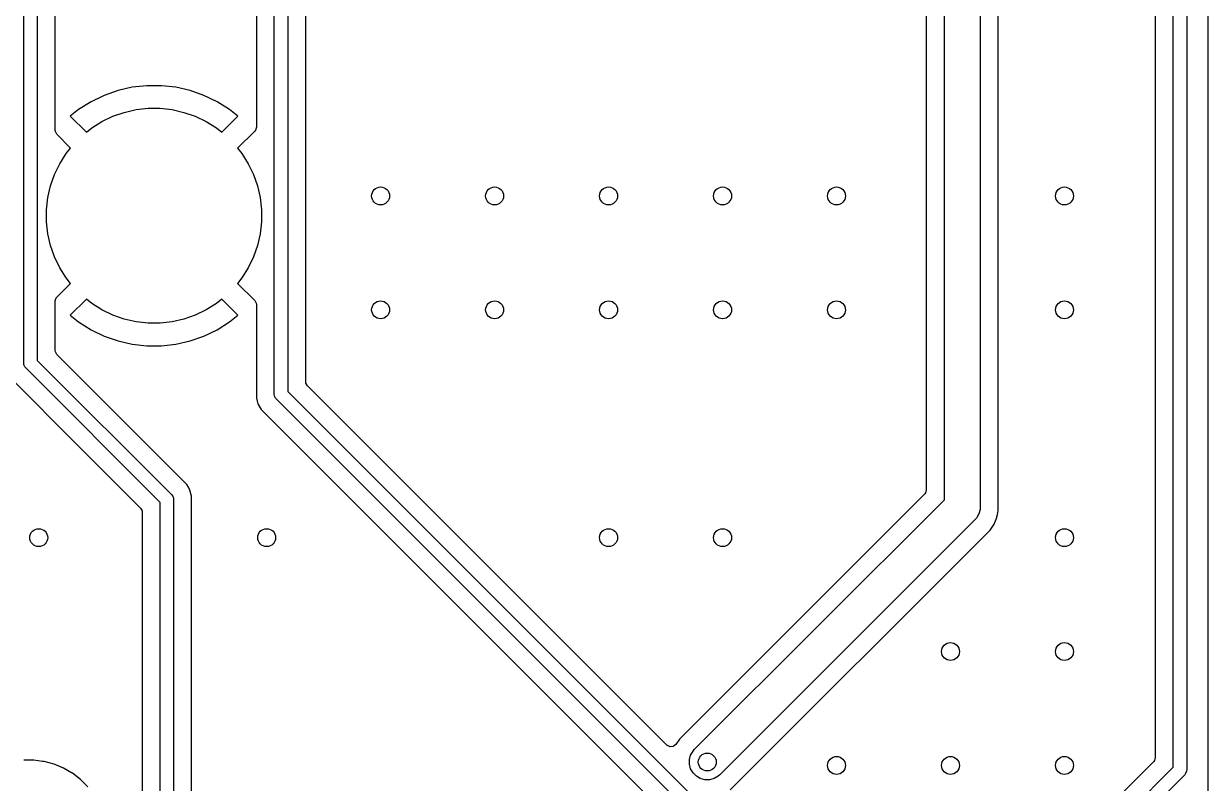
# Model space of a CAD drawing. Extents: x 2.6 to 14.2, y -9.4 to -3.8.
# Drawn here: x 7.17 to 8.209, y -8.146 to -7.479 of the extents above; entities that cross this region are included whole.
import ezdxf

# ---------------------------------------------------------------- set-up
doc = ezdxf.new("R2010")
doc.units = 0
doc.header["$MEASUREMENT"] = 0
doc.layers.add('BLACK', color=7, linetype='CONTINUOUS')

msp = doc.modelspace()

# ---------------------------------------------------------------- linework, layer by layer
at = {"layer": 'BLACK', "linetype": 'CONTINUOUS'}
for p, q in [((8.2094, -9.2539), (8.2094, -6.306)), ((7.9778, -7.8972), (7.9778, -6.3638)), ((8.0093, -6.3703), (8.0093, -7.9037)), ((8.1905, -6.5471), (8.1905, -8.1344)), ((8.1787, -8.132), (8.1787, -6.5496)), ((7.962, -6.7622), (7.962, -7.8886)), ((8.1629, -6.8126), (8.1629, -8.1234)), ((8.0251, -7.9068), (8.0251, -6.8244)), ((7.3899, -7.8047), (7.3899, -7.3307)), ((7.4017, -7.3307), (7.4017, -7.8023)), ((7.3742, -7.3453), (7.3742, -7.57)), ((7.4175, -7.7937), (7.4175, -7.3453)), ((7.1701, -7.7773), (7.1701, -7.447)), ((7.1819, -7.4494), (7.1819, -7.7749)), ((7.1976, -7.573), (7.1976, -7.458)), ((7.2653, -7.5351), (7.2528, -7.538)), ((7.278, -7.5337), (7.2653, -7.5351)), ((7.2653, -7.5351), (7.2653, -7.5351)), ((7.2908, -7.5337), (7.278, -7.5337)), ((7.3036, -7.5351), (7.2908, -7.5337)), ((7.3161, -7.538), (7.3036, -7.5351)), ((7.3036, -7.5351), (7.3036, -7.5351)), ((7.2407, -7.5422), (7.2291, -7.5478)), ((7.2528, -7.538), (7.2407, -7.5422)), ((7.2407, -7.5422), (7.2407, -7.5422)), ((7.2528, -7.538), (7.2528, -7.538)), ((7.3282, -7.5422), (7.3161, -7.538)), ((7.3161, -7.538), (7.3161, -7.538)), ((7.3397, -7.5478), (7.3282, -7.5422)), ((7.3282, -7.5422), (7.3282, -7.5422)), ((7.2182, -7.5546), (7.2109, -7.5604)), ((7.2291, -7.5478), (7.2182, -7.5546)), ((7.2583, -7.5571), (7.2686, -7.5547)), ((7.2686, -7.5547), (7.2791, -7.5535)), ((7.2791, -7.5535), (7.2897, -7.5535)), ((7.2897, -7.5535), (7.3002, -7.5547)), ((7.3002, -7.5547), (7.3106, -7.5571)), ((7.3506, -7.5546), (7.3397, -7.5478)), ((7.3579, -7.5604), (7.3506, -7.5546)), ((7.2109, -7.5604), (7.225, -7.5746)), ((7.2297, -7.5708), (7.2387, -7.5652)), ((7.2387, -7.5652), (7.2483, -7.5606)), ((7.2483, -7.5606), (7.2583, -7.5571)), ((7.3106, -7.5571), (7.3206, -7.5606)), ((7.3206, -7.5606), (7.3301, -7.5652)), ((7.3301, -7.5652), (7.3391, -7.5708)), ((7.3438, -7.5746), (7.3579, -7.5604)), ((7.1978, -7.574), (7.1976, -7.573)), ((7.1991, -7.5764), (7.1978, -7.574)), ((7.2111, -7.5885), (7.1991, -7.5764)), ((7.225, -7.5746), (7.2297, -7.5708)), ((7.3391, -7.5708), (7.3438, -7.5746)), ((7.3727, -7.5735), (7.3577, -7.5885)), ((7.3734, -7.5727), (7.3727, -7.5735)), ((7.3742, -7.57), (7.3734, -7.5727)), ((7.2017, -7.6022), (7.2074, -7.5932)), ((7.2074, -7.5932), (7.2111, -7.5885)), ((7.3577, -7.5885), (7.3615, -7.5932)), ((7.3615, -7.5932), (7.3671, -7.6022)), ((7.1971, -7.6117), (7.2017, -7.6022)), ((7.3671, -7.6022), (7.3717, -7.6117)), ((7.1936, -7.6217), (7.1971, -7.6117)), ((7.3717, -7.6117), (7.3752, -7.6217)), ((7.1913, -7.632), (7.1936, -7.6217)), ((7.3752, -7.6217), (7.3776, -7.632)), ((7.1901, -7.6426), (7.1913, -7.632)), ((7.3776, -7.632), (7.3788, -7.6426)), ((7.1901, -7.6532), (7.1901, -7.6426)), ((7.3788, -7.6426), (7.3788, -7.6532)), ((7.1913, -7.6637), (7.1901, -7.6532)), ((7.3788, -7.6532), (7.3776, -7.6637)), ((7.1936, -7.674), (7.1913, -7.6637)), ((7.3776, -7.6637), (7.3752, -7.674)), ((7.1971, -7.684), (7.1936, -7.674)), ((7.3752, -7.674), (7.3717, -7.684)), ((7.2017, -7.6936), (7.1971, -7.684)), ((7.3717, -7.684), (7.3671, -7.6936)), ((7.2074, -7.7025), (7.2017, -7.6936)), ((7.3671, -7.6936), (7.3615, -7.7025)), ((7.1991, -7.7193), (7.2111, -7.7073)), ((7.2111, -7.7073), (7.2074, -7.7025)), ((7.3615, -7.7025), (7.3577, -7.7073)), ((7.3577, -7.7073), (7.3727, -7.7223)), ((7.1976, -7.7227), (7.1984, -7.7201)), ((7.1984, -7.7201), (7.1991, -7.7193)), ((7.225, -7.7212), (7.2109, -7.7353)), ((7.2297, -7.7249), (7.225, -7.7212)), ((7.3438, -7.7212), (7.3391, -7.7249)), ((7.3579, -7.7353), (7.3438, -7.7212)), ((7.3727, -7.7223), (7.374, -7.7247)), ((7.1976, -7.7663), (7.1976, -7.7227)), ((7.2387, -7.7306), (7.2297, -7.7249)), ((7.2483, -7.7352), (7.2387, -7.7306)), ((7.3301, -7.7306), (7.3206, -7.7352)), ((7.3391, -7.7249), (7.3301, -7.7306)), ((7.374, -7.7247), (7.3742, -7.7257)), ((7.3742, -7.7257), (7.3742, -7.8076)), ((7.2109, -7.7353), (7.2182, -7.7411)), ((7.2182, -7.7411), (7.2291, -7.748)), ((7.2583, -7.7387), (7.2483, -7.7352)), ((7.2686, -7.741), (7.2583, -7.7387)), ((7.2791, -7.7422), (7.2686, -7.741)), ((7.2897, -7.7422), (7.2791, -7.7422)), ((7.3002, -7.741), (7.2897, -7.7422)), ((7.3106, -7.7387), (7.3002, -7.741)), ((7.3206, -7.7352), (7.3106, -7.7387)), ((7.3397, -7.748), (7.3506, -7.7411)), ((7.3506, -7.7411), (7.3579, -7.7353)), ((7.2291, -7.748), (7.2407, -7.7535)), ((7.2407, -7.7535), (7.2407, -7.7535)), ((7.2407, -7.7535), (7.2528, -7.7578)), ((7.3161, -7.7578), (7.3282, -7.7535)), ((7.3282, -7.7535), (7.3397, -7.748)), ((7.3282, -7.7535), (7.3282, -7.7535)), ((7.2528, -7.7578), (7.2528, -7.7578)), ((7.2528, -7.7578), (7.2653, -7.7606)), ((7.2653, -7.7606), (7.2653, -7.7606)), ((7.2653, -7.7606), (7.278, -7.762)), ((7.278, -7.762), (7.278, -7.762)), ((7.278, -7.762), (7.2908, -7.762)), ((7.2908, -7.762), (7.3036, -7.7606)), ((7.2908, -7.762), (7.2908, -7.762)), ((7.3036, -7.7606), (7.3161, -7.7578)), ((7.3036, -7.7606), (7.3036, -7.7606)), ((7.3161, -7.7578), (7.3161, -7.7578)), ((7.1978, -7.7674), (7.1976, -7.7663)), ((7.1991, -7.7698), (7.1978, -7.7674)), ((7.3091, -7.8797), (7.1991, -7.7698)), ((7.1702, -7.7785), (7.1701, -7.7773)), ((7.1705, -7.7794), (7.1702, -7.7785)), ((7.1711, -7.7806), (7.1705, -7.7794)), ((7.1718, -7.7815), (7.1711, -7.7806)), ((7.2898, -7.8995), (7.1718, -7.7815)), ((7.1819, -7.7749), (7.2999, -7.8929)), ((7.1586, -7.7906), (7.2163, -7.8483)), ((7.4176, -7.7948), (7.4175, -7.7937)), ((7.4189, -7.7972), (7.4176, -7.7948)), ((7.39, -7.8059), (7.3899, -7.8047)), ((7.4017, -7.8023), (7.8149, -8.2154)), ((7.7346, -8.1129), (7.4189, -7.7972)), ((7.3742, -7.8076), (7.3743, -7.808)), ((7.3743, -7.808), (7.375, -7.8108)), ((7.375, -7.8108), (7.3756, -7.8131)), ((7.3756, -7.8131), (7.3756, -7.8131)), ((7.3756, -7.8131), (7.3785, -7.8181)), ((7.3904, -7.8068), (7.39, -7.8059)), ((7.3909, -7.808), (7.3904, -7.8068)), ((7.3917, -7.8089), (7.3909, -7.808)), ((7.8143, -8.2316), (7.3917, -7.8089)), ((7.3785, -7.8181), (7.3785, -7.8181)), ((7.3785, -7.8181), (7.7971, -8.2367)), ((7.2163, -7.8483), (7.2726, -7.9046)), ((7.3131, -7.8838), (7.3091, -7.8797)), ((7.3145, -7.8862), (7.3131, -7.8838)), ((7.3131, -7.8838), (7.3131, -7.8838)), ((7.3159, -7.8887), (7.3145, -7.8862)), ((7.3174, -7.8942), (7.3159, -7.8887)), ((7.962, -7.8886), (7.9613, -7.8913)), ((7.2999, -7.8929), (7.3007, -7.8938)), ((7.3007, -7.8938), (7.3008, -7.8942)), ((7.3008, -7.8942), (7.3015, -7.8959)), ((7.3015, -7.8959), (7.3016, -7.8971)), ((7.3016, -7.8971), (7.3016, -8.2608)), ((7.3174, -8.2523), (7.3174, -7.8942)), ((7.3174, -7.8942), (7.3174, -7.8942)), ((7.9606, -7.8921), (7.7453, -8.1074)), ((7.7586, -8.1163), (7.9778, -7.8972)), ((7.9613, -7.8913), (7.9606, -7.8921)), ((7.2726, -7.9046), (7.274, -7.9071)), ((7.274, -7.9071), (7.2741, -7.9081)), ((7.2741, -7.9081), (7.2741, -8.2661)), ((7.2898, -8.2633), (7.2898, -7.8995)), ((8.0081, -7.9097), (8.0063, -7.9128)), ((8.0092, -7.9058), (8.0081, -7.9097)), ((8.0093, -7.9037), (8.0092, -7.9058)), ((8.0244, -7.9102), (8.0251, -7.9068)), ((8.0047, -7.9148), (7.7809, -8.1386)), ((8.006, -7.9133), (8.0047, -7.9148)), ((8.0063, -7.9128), (8.006, -7.9133)), ((8.018, -7.9238), (8.0215, -7.9186)), ((8.0215, -7.9186), (8.0239, -7.9129)), ((8.0239, -7.9129), (8.024, -7.9122)), ((8.024, -7.9122), (8.0244, -7.9102)), ((7.7899, -8.152), (8.0136, -7.9282)), ((8.0136, -7.9282), (8.018, -7.9238)), ((8.0136, -7.9282), (8.0136, -7.9282)), ((7.7348, -8.1131), (7.7346, -8.1129)), ((7.7373, -8.1142), (7.7348, -8.1131)), ((7.74, -8.1139), (7.7373, -8.1142)), ((7.7421, -8.1121), (7.74, -8.1139)), ((7.7453, -8.1074), (7.7421, -8.1121)), ((7.7453, -8.1074), (7.7453, -8.1074)), ((7.7573, -8.1179), (7.7586, -8.1163)), ((7.179, -8.1259), (7.17, -8.1259)), ((7.1865, -8.1269), (7.179, -8.1259)), ((7.179, -8.1259), (7.179, -8.1259)), ((7.188, -8.1271), (7.1865, -8.1269)), ((7.1967, -8.1294), (7.188, -8.1271)), ((7.7542, -8.1254), (7.7552, -8.1215)), ((7.7542, -8.1295), (7.7542, -8.1254)), ((7.7552, -8.1215), (7.7573, -8.1179)), ((8.1615, -8.1269), (7.9213, -8.3671)), ((8.1621, -8.1261), (8.1615, -8.1269)), ((8.1629, -8.1234), (8.1621, -8.1261)), ((7.205, -8.1329), (7.1967, -8.1294)), ((7.212, -8.1369), (7.205, -8.1329)), ((7.205, -8.1329), (7.205, -8.1329)), ((7.2129, -8.1374), (7.212, -8.1369)), ((7.22, -8.1429), (7.2129, -8.1374)), ((7.7552, -8.1335), (7.7542, -8.1295)), ((7.7573, -8.1371), (7.7552, -8.1335)), ((7.7602, -8.14), (7.7573, -8.1371)), ((7.9345, -8.3762), (8.1787, -8.132)), ((8.1895, -8.1377), (8.1888, -8.1386)), ((8.1904, -8.1356), (8.1895, -8.1377)), ((8.1905, -8.1344), (8.1904, -8.1356)), ((7.2264, -8.1493), (7.22, -8.1429)), ((7.22, -8.1429), (7.22, -8.1429)), ((7.7637, -8.142), (7.7602, -8.14)), ((7.7677, -8.1431), (7.7637, -8.142)), ((7.7718, -8.1431), (7.7677, -8.1431)), ((7.7758, -8.142), (7.7718, -8.1431)), ((7.7794, -8.14), (7.7758, -8.142)), ((7.7809, -8.1386), (7.7794, -8.14)), ((8.1888, -8.1386), (7.9446, -8.3828))]:
    msp.add_line(p, q, dxfattribs=at)
at = {"layer": 'BLACK'}
for centre in [(7.4832, -7.6305), (7.5832, -7.6305), (7.6832, -7.6305), (7.7832, -7.6305), (7.8832, -7.6305), (8.0832, -7.6305), (7.4832, -7.7305), (7.5832, -7.7305), (7.6832, -7.7305), (7.7832, -7.7305), (7.8832, -7.7305), (8.0832, -7.7305), (7.1832, -7.9305), (7.3832, -7.9305), (7.6832, -7.9305), (7.7832, -7.9305), (8.0832, -7.9305), (7.9832, -8.0305), (8.0832, -8.0305), (7.7698, -8.1275), (7.8832, -8.1305), (7.9832, -8.1305), (8.0832, -8.1305)]:
    msp.add_circle(centre, 0.00787, dxfattribs=at)

doc.saveas('drawing.dxf')
